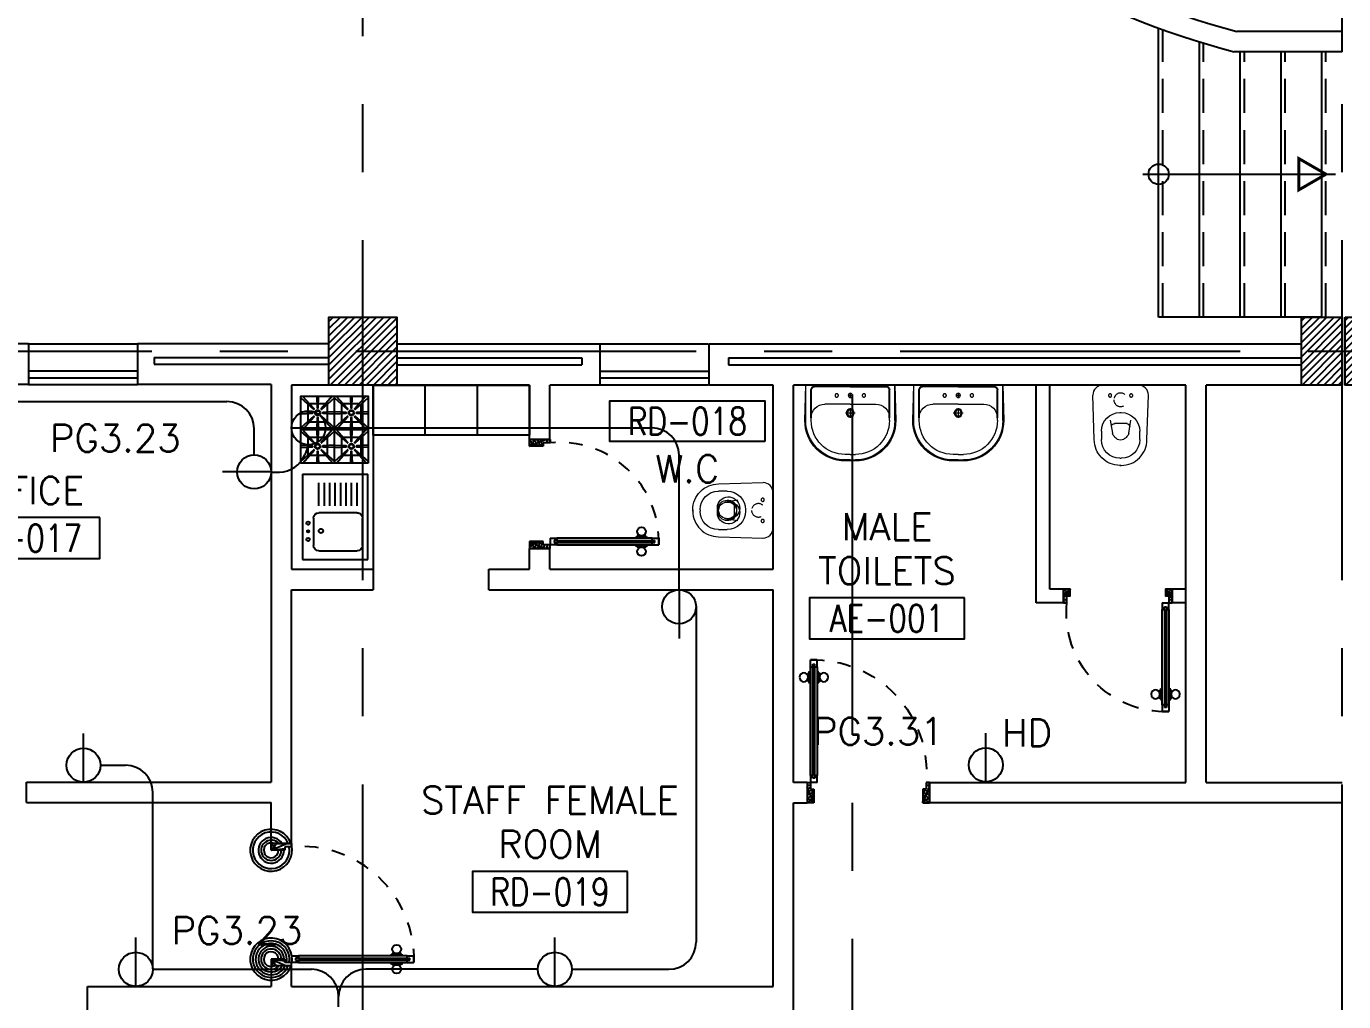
# Model space of a CAD drawing. Extents: x -0.4 to 91.7, y -13.2 to 78.1.
# Drawn here: x 33.93 to 43.61, y 59.79 to 66.96 of the extents above; entities that cross this region are included whole.
import ezdxf
from ezdxf.enums import TextEntityAlignment as Align

# ---------------------------------------------------------------- set-up
doc = ezdxf.new("R2010")
doc.units = 0
doc.header["$MEASUREMENT"] = 0
doc.header["$PDMODE"] = 3
doc.header["$PDSIZE"] = 0.1
for name, pattern in [('CENTERX2', [4, 2.5, -0.5, 0.5, -0.5]), ('DASHED', [0.75, 0.5, -0.25]), ('HIDDEN', [0.375, 0.25, -0.125]), ('HIDDEN2', [0.1875, 0.125, -0.0625])]:
    doc.linetypes.add(name, pattern=pattern)
doc.layers.get('0').update_dxf_attribs({"color": 11, "linetype": 'CONTINUOUS'})
doc.layers.get('DEFPOINTS').update_dxf_attribs({"color": 11, "linetype": 'CONTINUOUS'})
for name, color, linetype in [('A-FURN-W', 11, 'CONTINUOUS'), ('A-JEERI', 11, 'CONTINUOUS'), ('AX-DIM', 11, 'CONTINUOUS'), ('AXES', 11, 'CENTERX2'), ('COL', 11, 'CONTINUOUS'), ('CURB', 11, 'CONTINUOUS'), ('DOOR', 11, 'CONTINUOUS'), ('DOOR-DIM', 11, 'CONTINUOUS'), ('E-CLINE', 4, 'CONTINUOUS'), ('E-PANELBX', 3, 'CONTINUOUS'), ('E-SOCKETS', 4, 'CONTINUOUS'), ('FIX', 11, 'CONTINUOUS'), ('HAT', 11, 'CONTINUOUS'), ('INSUL', 11, 'CONTINUOUS'), ('K-FUR', 11, 'CONTINUOUS'), ('RM-BOX', 11, 'CONTINUOUS'), ('RM-NAME', 11, 'CONTINUOUS'), ('RM-NO', 11, 'CONTINUOUS'), ('SHAFT', 11, 'CONTINUOUS'), ('Step', 11, 'CONTINUOUS'), ('STR', 11, 'CONTINUOUS'), ('WALL', 11, 'CONTINUOUS'), ('WIN', 11, 'CONTINUOUS')]:
    doc.layers.add(name, color=color, linetype=linetype)
doc.styles.add('ROMANS', font='ROMANS.shx', dxfattribs={"width": 0.6})
doc.dimstyles.new('STANDARD in', dxfattribs={"dimtxt": 0.2, "dimasz": 0.1, "dimexe": 0.07, "dimexo": 0.05, "dimgap": 0.1, "dimtad": 1, "dimdec": 0, "dimlfac": 1000, "dimzin": 0, "dimdsep": 46, "dimtxsty": 'ROMANS', "dimblk": 'ARCHTICK', "dimcen": 0.05, "dimdle": 0.05, "dimclrd": 7, "dimclre": 7, "dimclrt": 2, "dimadec": 0, "dimazin": 0, "dimtfac": 1, "dimtdec": 0, "dimtmove": 2, "dimatfit": 3, "dimldrblk": 'ARCHTICK', "dimfxl": 0, "dimtolj": 1, "dimtzin": 0, "dimarcsym": 0})

# ---------------------------------------------------------------- blocks, each defined once
blk = doc.blocks.new('_ARCHTICK')
at = {"color": 0, "linetype": 'ByBlock', "const_width": 0.15}
blk.add_lwpolyline([(-0.5, -0.5), (0.5, 0.5)], dxfattribs=at)
blk = doc.blocks.new('*D137')
at = {"layer": 'AX-DIM', "color": 7, "lineweight": -2}
for p, q in [((10.9014, 76.813), (86.3175, 76.813)), ((10.9514, 64.6846), (10.9514, 76.883)), ((86.2675, 75.4429), (86.2675, 76.883))]:
    blk.add_line(p, q, dxfattribs=at)
at = {"layer": 'DEFPOINTS', "color": 0}
for p in [(86.2675, 76.813), (86.2675, 75.3929), (10.9514, 64.6346)]:
    blk.add_point(p, dxfattribs=at)
at = {"layer": 'AX-DIM', "color": 7, "lineweight": -2, "xscale": 0.1, "yscale": 0.1, "zscale": 0.1, "rotation": 180}
blk.add_blockref('_ARCHTICK', (10.9514, 76.813), dxfattribs=at)
at = {"layer": 'AX-DIM', "color": 7, "lineweight": -2, "xscale": 0.1, "yscale": 0.1, "zscale": 0.1}
blk.add_blockref('_ARCHTICK', (86.2675, 76.813), dxfattribs=at)
at = {"layer": 'AX-DIM', "color": 2, "insert": (48.6094, 77.013), "char_height": 0.2, "attachment_point": 5, "style": 'ROMANS'}
blk.add_mtext('\\A1;75316', dxfattribs=at)
blk = doc.blocks.new('*X112')
at = {"color": 0}
for p, q in [((49339.2, 69544.8), (49795.4, 70001)), ((49339.2, 69597.8), (49742.4, 70001)), ((49339.2, 69650.9), (49689.4, 70001)), ((49339.2, 69703.9), (49636.3, 70001)), ((49339.2, 69756.9), (49583.3, 70001)), ((49339.2, 69810), (49530.3, 70001)), ((49339.2, 69863), (49477.2, 70001)), ((49339.2, 69916), (49424.2, 70001)), ((49339.2, 69969.1), (49371.2, 70001)), ((49348.5, 69501), (49839.2, 69991.8)), ((49401.5, 69501), (49839.2, 69938.7)), ((49454.5, 69501), (49839.2, 69885.7)), ((49507.6, 69501), (49839.2, 69832.7)), ((49560.6, 69501), (49839.2, 69779.6)), ((49613.6, 69501), (49839.2, 69726.6)), ((49666.7, 69501), (49839.2, 69673.6)), ((49719.7, 69501), (49839.2, 69620.5)), ((49772.7, 69501), (49839.2, 69567.5)), ((49825.8, 69501), (49839.2, 69514.5))]:
    blk.add_line(p, q, dxfattribs=at)
blk = doc.blocks.new('RM1')
at = {"layer": 'RM-BOX'}
blk.add_lwpolyline([(569.9, -200), (-569.9, -200), (-569.9, -500), (569.9, -500)], close=True, dxfattribs=at)
at = {"layer": 'RM-NAME', "style": 'ROMANS'}
for tag, p in [('ROOMNAME1', (0, 323.8)), ('ROOMNAME2', (0, 0))]:
    blk.add_attdef(tag, text='', height=200, dxfattribs=at).set_placement(p, align=Align.MIDDLE)
at = {"layer": 'RM-NO', "style": 'ROMANS', "width": 0.8}
blk.add_attdef('ROOMNO', text='', height=200, dxfattribs=at).set_placement((0, -350), align=Align.MIDDLE)
blk = doc.blocks.new('C-300')
at = {"layer": 'HAT', "linetype": 'ByBlock', "ltscale": 0.3}
h = blk.add_hatch(dxfattribs=at)
h.set_pattern_fill('ANSI31', color=8, scale=300, style=0)
h.set_pattern_definition([(45, (-258496.182, -82361.005), (-26.5165043, 26.5165043), [])])
h.paths.add_polyline_path([(300, 500), (0, 500), (0, 250), (300, 250)])
h.paths.add_polyline_path([(300, 250), (0, 250), (0, 0), (300, 0)])
at = {"layer": 'COL'}
blk.add_lwpolyline([(0, 500), (300, 500), (300, 0), (0, 0)], close=True, dxfattribs=at)
blk = doc.blocks.new('C-300A')
at = {"layer": 'SHAFT', "color": 6, "linetype": 'ByBlock', "ltscale": 0.3}
for p in [(-300, 0), (20, 0)]:
    blk.add_blockref('C-300', p, dxfattribs=at)
blk = doc.blocks.new('DOOR90')
at = {"layer": 'DOOR', "color": 7, "linetype": 'ByBlock'}
for p, q in [((-150, 0), (0, 0)), ((-150, 0), (-150, -25)), ((0, -50), (-113.7, 0)), ((0, -50), (-40.1, 0)), ((0, -50), (0, 0)), ((-1000, -25), (-1050, -25)), ((-1050, -75), (-1050, -25)), ((-1050, -25), (-1050, -75)), ((-1000, -75), (-1050, -75)), ((-1000, -42), (-1020, -42)), ((-1020, -42), (-1020, -58)), ((-1000, -58), (-1020, -58)), ((-1000, -25), (-1000, -42)), ((-1000, -58), (-1000, -75)), ((-877.6, -17.8), (-967.6, -17.8)), ((-967.6, -25), (-967.6, -17.8)), ((-967.6, -75), (-967.6, -82.2)), ((-877.6, -82.2), (-967.6, -82.2)), ((-955, -8.8), (-890.2, -8.8)), ((-955, -17.8), (-955, -8.8)), ((-955, -17.8), (-890.2, -17.8)), ((-955, -82.2), (-890.2, -82.2)), ((-955, -82.2), (-955, -91.2)), ((-955, -91.2), (-890.2, -91.2)), ((-890.2, -17.8), (-890.2, -8.8)), ((-890.2, -82.2), (-890.2, -91.2)), ((-877.6, -25), (-877.6, -17.8)), ((-877.6, -75), (-877.6, -82.2)), ((-200, -25), (-150, -25)), ((-200, -42), (-200, -25)), ((-180, -42), (-200, -42)), ((-200, -58), (-180, -58)), ((-200, -75), (-200, -58)), ((-150, -75), (-200, -75)), ((-180, -58), (-180, -42)), ((-150, -25), (-100, -25)), ((-150, -75), (-150, -25)), ((-100, -25), (-100, -50)), ((0, -50), (-100, -36.6)), ((-100, -50), (0, -50)), ((0, -850), (-113.7, -900)), ((-100, -875), (-100, -850)), ((0, -850), (-100, -863.4)), ((-100, -850), (0, -850)), ((0, -850), (-40.1, -900)), ((0, -850), (0, -900)), ((-150, -875), (-100, -875)), ((-150, -900), (-150, -875)), ((-150, -900), (0, -900)), ((0, -900), (-150, -900))]:
    blk.add_line(p, q, dxfattribs=at)
at = {"layer": 'DOOR', "linetype": 'ByBlock'}
for p, q in [((-200, -25), (-1000, -25)), ((-200, -42), (-1000, -42)), ((-200, -58), (-1000, -58)), ((-1000, -75), (-200, -75))]:
    blk.add_line(p, q, dxfattribs=at)
at = {"layer": 'DOOR', "color": 7, "linetype": 'ByBlock'}
for centre in [(-922.6, 23.5), (-922.6, -123.5)]:
    blk.add_circle(centre, 32.4, dxfattribs=at)
for centre, radius, start, end in [((0, -50), 154.4, 161.10529, 166.28577), ((0, -50), 94.4, 148.01819, 180), ((0, -50), 134.4, 158.15985, 169.28002), ((0, -50), 114.4, 154.08384, 167.37743), ((0, -50), 74.4, 137.77643, 180), ((0, -50), 54.4, 113.20738, 180), ((0, -50), 34.4, 90, 180), ((0, -50), 14.4, 90, 180), ((0, -850), 94.4, 180, 211.98181), ((0, -850), 74.4, 180, 222.22357), ((0, -850), 54.4, 180, 246.79262), ((0, -850), 34.4, 180, 270), ((0, -850), 14.4, 180, 270), ((0, -850), 154.4, 193.71423, 198.89471), ((0, -850), 134.4, 190.71998, 201.84015)]:
    blk.add_arc(centre, radius, start, end, dxfattribs=at)
at = {"layer": 'DOOR', "linetype": 'HIDDEN', "ltscale": 0.5}
blk.add_arc((-222.2, -50), 828.2, 178.27012, 275.00304, dxfattribs=at)
blk = doc.blocks.new('LAV-003')
at = {"layer": 'FIX', "linetype": 'ByBlock'}
blk.add_line((-327.5, -25), (327.5, -25), dxfattribs=at)
at = {"layer": 'FIX', "linetype": 'Continuous', "lineweight": 20}
for p, q in [((-327.5, -285), (-327.5, -25)), ((327.5, -285), (327.5, -25)), ((0, -165), (-187.5, -165)), ((0, -165), (187.5, -165)), ((-287.5, -285), (-287.5, -265)), ((287.5, -285), (287.5, -265)), ((0, -535), (-37.5, -535)), ((0, -575), (-37.5, -575)), ((0, -535), (37.5, -535)), ((0, -575), (37.5, -575))]:
    blk.add_line(p, q, dxfattribs=at)
at = {"layer": 'FIX', "linetype": 'ByBlock', "ltscale": 0.3}
for p, q in [((-287.5, -265), (-287.5, -60)), ((0, -35), (-262.5, -35)), ((0, -35), (262.5, -35)), ((287.5, -265), (287.5, -60))]:
    blk.add_line(p, q, dxfattribs=at)
at = {"layer": 'FIX', "lineweight": 20}
for p, q in [((0, -85.4), (0, -116.5)), ((-15.6, -100.9), (15.5, -100.9))]:
    blk.add_line(p, q, dxfattribs=at)
at = {"layer": 'FIX', "linetype": 'DASHED', "lineweight": 20, "ltscale": 0.04}
for p, q in [((-35.7, -230.5), (36.6, -230.5)), ((0, -193.9), (0, -266.1))]:
    blk.add_line(p, q, dxfattribs=at)
at = {"layer": 'FIX', "linetype": 'Continuous', "lineweight": 20}
blk.add_lwpolyline([(294.8, -25), (0, -25), (-327.5, -25), (-334.5, -285, 0.414214), (-37.5, -582), (0, -582), (37.5, -582, 0.414214), (334.5, -285), (327.5, -25), (0, -25)], format="xyb", dxfattribs=at)
at = {"layer": 'FIX', "linetype": 'HIDDEN', "lineweight": 20, "ltscale": 0.05}
for centre in [(-100, -100.9), (100, -100.9)]:
    blk.add_circle(centre, 12.4, dxfattribs=at)
at = {"layer": 'FIX', "lineweight": 20}
for centre, radius in [((0, -100.9), 15.5), ((0.5, -230), 29.5), ((0.5, -230), 22.5)]:
    blk.add_circle(centre, radius, dxfattribs=at)
at = {"layer": 'FIX', "linetype": 'ByBlock', "ltscale": 0.3}
for centre, start, end in [((-262.5, -60), 90, 180), ((262.5, -60), 0, 90)]:
    blk.add_arc(centre, 25, start, end, dxfattribs=at)
at = {"layer": 'FIX', "linetype": 'Continuous', "lineweight": 20}
for centre, radius, start, end in [((-187.5, -265), 100, 90, 180), ((187.5, -265), 100, 0, 90), ((-37.5, -285), 290, 180, 270), ((-37.5, -285), 250, 180, 270), ((37.5, -285), 290, 270, 0), ((37.5, -285), 250, 270, 0)]:
    blk.add_arc(centre, radius, start, end, dxfattribs=at)
blk = doc.blocks.new('WC')
at = {"layer": 'FIX', "lineweight": 20}
for p, q in [((475, 140.8), (538, 140.8)), ((339, 4.8), (339, -4.8)), ((394.8, 75.7), (490.4, 60.1)), ((533.7, 24.2), (539.5, 0)), ((539.5, 0), (533.7, -24.2)), ((674, 4.8), (674, -4.8)), ((490.4, -60.1), (394.8, -75.7)), ((538, -140.8), (475, -140.8)), ((213.2, -203.8), (210, -203.8))]:
    blk.add_line(p, q, dxfattribs=at)
at = {"layer": 'FIX', "linetype": 'Continuous', "lineweight": 20}
blk.add_line((420.1, -47.3), (420.4, 44.6), dxfattribs=at)
at = {"layer": 'FIX', "lineweight": 20}
for points in [[(210, -203.8, -0.414214), (137, -130.8), (137, 0), (137, 130.8, -0.414214), (210, 203.8)], [(727, -4.8), (727, 4.8, 0.414214), (538, 193.8), (210, 203.8)], [(727, 4.8), (727, -4.8, -0.414214), (538, -193.8), (210, -203.8)]]:
    blk.add_lwpolyline(points, format="xyb", dxfattribs=at)
at = {"layer": 'FIX', "linetype": 'HIDDEN2', "lineweight": 20, "ltscale": 0.3}
blk.add_circle((245, 0), 49.8, dxfattribs=at)
at = {"layer": 'FIX', "linetype": 'HIDDEN', "lineweight": 20, "ltscale": 0.05}
for centre in [(213.2, 77.5), (213.2, -77.5)]:
    blk.add_circle(centre, 11.6, dxfattribs=at)
at = {"layer": 'FIX', "lineweight": 20}
for centre, radius, start, end in [((475, 4.8), 136, 90, 180), ((538, 4.8), 136, 360, 90), ((464.4, -17.6), 82, 51.07583, 71.50405), ((473, -6.9), 68.2, 27.15318, 51.07583), ((475, -4.8), 136, 180, 270), ((464.4, 17.6), 82, 288.49595, 308.92417), ((473, 6.9), 68.2, 308.92417, 332.84682), ((538, -4.8), 136, 270, 0)]:
    blk.add_arc(centre, radius, start, end, dxfattribs=at)
at = {"layer": 'FIX', "linetype": 'Continuous', "lineweight": 20}
for centre, start, end in [((442.7, 45.5), 88.38785, 182.33379), ((442.4, -45.6), 177.66621, 271.61215)]:
    blk.add_arc(centre, 22.3, start, end, dxfattribs=at)
blk = doc.blocks.new('A$C3CD36B94')
at = {"layer": 'DOOR', "color": 0, "linetype": 'ByBlock'}
for p, q in [((105.9, 950.4), (55.9, 950.4)), ((55.9, 800.4), (55.9, 950.4)), ((105.9, 850.4), (105.9, 950.4)), ((805.9, 950.4), (855.9, 950.4)), ((805.9, 850.4), (805.9, 950.4)), ((855.9, 800.4), (855.9, 950.4)), ((855.9, 950.4), (855.9, 800.4)), ((55.9, 800.4), (80.9, 800.4)), ((80.9, 850.4), (105.9, 850.4)), ((80.9, 800.4), (80.9, 850.4)), ((130.9, 800.4), (80.9, 800.4)), ((80.9, 750.4), (80.9, 800.4)), ((130.9, 800.4), (130.9, 750.4)), ((830.9, 850.4), (805.9, 850.4)), ((830.9, 800.4), (830.9, 850.4)), ((855.9, 800.4), (830.9, 800.4)), ((97.9, 750.4), (80.9, 750.4)), ((113.9, 770.4), (97.9, 770.4)), ((97.9, 770.4), (97.9, 750.4)), ((113.9, 750.4), (113.9, 770.4)), ((130.9, 750.4), (113.9, 750.4)), ((64.7, 95.4), (64.7, 160.2)), ((73.7, 160.2), (64.7, 160.2)), ((73.7, 172.8), (73.7, 82.8)), ((80.9, 172.8), (73.7, 172.8)), ((73.7, 95.4), (73.7, 160.2)), ((130.9, 172.8), (138.1, 172.8)), ((138.1, 172.8), (138.1, 82.8)), ((138.1, 95.4), (138.1, 160.2)), ((138.1, 160.2), (147.1, 160.2)), ((147.1, 95.4), (147.1, 160.2)), ((73.7, 95.4), (64.7, 95.4)), ((80.9, 82.8), (73.7, 82.8)), ((80.9, 50.4), (80.9, 0.4)), ((80.9, 50.4), (97.9, 50.4)), ((130.9, 0.4), (80.9, 0.4)), ((80.9, 0.4), (130.9, 0.4)), ((97.9, 50.4), (97.9, 30.4)), ((97.9, 30.4), (113.9, 30.4)), ((113.9, 50.4), (113.9, 30.4)), ((113.9, 50.4), (130.9, 50.4)), ((130.9, 82.8), (138.1, 82.8)), ((130.9, 50.4), (130.9, 0.4)), ((138.1, 95.4), (147.1, 95.4))]:
    blk.add_line(p, q, dxfattribs=at)
at = {"layer": 'DOOR', "color": 9, "linetype": 'ByBlock'}
for p, q in [((105.9, 950.4), (55.9, 910.3)), ((105.9, 950.4), (55.9, 836.7)), ((105.9, 950.4), (92.6, 850.4)), ((805.9, 950.4), (819.3, 850.4)), ((805.9, 950.4), (855.9, 836.7)), ((805.9, 950.4), (855.9, 910.3))]:
    blk.add_line(p, q, dxfattribs=at)
at = {"layer": 'DOOR', "linetype": 'ByBlock'}
for p, q in [((80.9, 750.4), (80.9, 50.4)), ((97.9, 750.4), (97.9, 50.4)), ((113.9, 750.4), (113.9, 50.4)), ((130.9, 50.4), (130.9, 750.4))]:
    blk.add_line(p, q, dxfattribs=at)
at = {"layer": 'DOOR', "color": 0, "linetype": 'ByBlock'}
for centre in [(32.4, 127.8), (179.5, 127.8)]:
    blk.add_circle(centre, 32.4, dxfattribs=at)
at = {"layer": 'DOOR', "color": 9, "linetype": 'ByBlock'}
for centre, radius, start, end in [((105.9, 950.4), 54.4, 203.20738, 270), ((105.9, 950.4), 74.4, 227.77643, 270), ((105.9, 950.4), 34.4, 180, 270), ((105.9, 950.4), 14.4, 180, 270), ((805.9, 950.4), 34.4, 270, 0), ((805.9, 950.4), 14.4, 270, 0), ((805.9, 950.4), 54.4, 270, 336.79262), ((805.9, 950.4), 74.4, 270, 312.22357), ((105.9, 950.4), 94.4, 238.01819, 270), ((105.9, 950.4), 114.4, 244.08384, 257.37743), ((105.9, 950.4), 134.4, 248.15985, 259.28002), ((105.9, 950.4), 154.4, 251.10529, 256.28577), ((805.9, 950.4), 94.4, 270, 301.98181), ((805.9, 950.4), 134.4, 280.71998, 291.84015), ((805.9, 950.4), 154.4, 283.71423, 288.89471)]:
    blk.add_arc(centre, radius, start, end, dxfattribs=at)
at = {"layer": 'DOOR', "linetype": 'HIDDEN', "ltscale": 0.5}
blk.add_arc((105.9, 728.6), 728.6, 268.03354, 5.66169, dxfattribs=at)
blk = doc.blocks.new('A$C68711307')
at = {"layer": 'A-FURN-W'}
for p, q in [((0, 0), (0, 0.6266)), ((0, 0.6266), (0.48, 0.6266)), ((0.48, 0.6266), (0.48, 0)), ((0.08, 0.3234), (0.08, 0.5234)), ((0.12, 0.5634), (0.4, 0.5634)), ((0.44, 0.5234), (0.44, 0.3234)), ((0.4, 0.2834), (0.12, 0.2834)), ((0.12, 0.232), (0.12, 0.0643)), ((0.16, 0.232), (0.16, 0.0643)), ((0.2, 0.232), (0.2, 0.0643)), ((0.24, 0.232), (0.24, 0.0643)), ((0.28, 0.232), (0.28, 0.0643)), ((0.32, 0.232), (0.32, 0.0643)), ((0.36, 0.232), (0.36, 0.0643)), ((0.4, 0.232), (0.4, 0.0643)), ((0, 0), (0.48, 0))]:
    blk.add_line(p, q, dxfattribs=at)
at = {"layer": 'A-FURN-W', "extrusion": (0, 0, -1)}
for centre, major_axis in [((0.04, 0.4799), (-0.00849, 0.00849)), ((0.04, 0.4199), (-0.00566, 0.00566)), ((0.1344, 0.4174), (-0.0113, 0.0113))]:
    blk.add_ellipse(centre, major_axis=major_axis, ratio=1, dxfattribs=at)
at = {"layer": 'A-FURN-W'}
for centre, start_param, end_param in [((0.12, 0.5234), 5.497787, 7.068583), ((0.4, 0.5234), 3.926991, 5.497787), ((0.12, 0.3234), 0.785398, 2.356194), ((0.4, 0.3234), 2.356194, 3.926991)]:
    blk.add_ellipse(centre, major_axis=(-0.0283, 0.0283), ratio=1, start_param=start_param, end_param=end_param, dxfattribs=at)
at = {"layer": 'A-FURN-W', "extrusion": (0, 0, -1)}
blk.add_ellipse((0.04, 0.3599), major_axis=(-0.00849, 0.00849), ratio=1, start_param=6.283185307178246, end_param=12.56637061435783, dxfattribs=at)
blk = doc.blocks.new('RANGE')
at = {"layer": 'K-FUR'}
for p, q in [((0.45, 0.904), (0.45, 0)), ((0, 0.452), (0.9, 0.452))]:
    blk.add_line(p, q, dxfattribs=at)
for points in [[(-0.001, 0.879), (0.172, 0.723, 0.025175), (0.18, 0.73), (0.023, 0.903)], [(0.211, 0.904), (0.22, 0.747, 0.025175), (0.23, 0.747), (0.238, 0.904)], [(0.426, 0.904), (0.27, 0.73, 0.025175), (0.278, 0.723), (0.45, 0.88)], [(0.449, 0.879), (0.622, 0.723, 0.025175), (0.63, 0.73), (0.473, 0.903)], [(0.661, 0.904), (0.67, 0.747, 0.025175), (0.68, 0.747), (0.688, 0.904)], [(0.876, 0.904), (0.72, 0.73, 0.025175), (0.728, 0.723), (0.9, 0.88)], [(0, 0.664), (0.156, 0.672, 0.025175), (0.156, 0.683), (0, 0.691)], [(0.024, 0.452), (0.18, 0.625, 0.025175), (0.172, 0.633), (0, 0.476)], [(0.239, 0.452), (0.23, 0.609, 0.025175), (0.22, 0.609), (0.212, 0.452)], [(0.451, 0.477), (0.278, 0.633, 0.025175), (0.27, 0.625), (0.427, 0.453)], [(0.45, 0.691), (0.294, 0.683, 0.025175), (0.294, 0.673), (0.45, 0.665)], [(0.45, 0.664), (0.606, 0.672, 0.025175), (0.606, 0.683), (0.45, 0.691)], [(0.474, 0.452), (0.63, 0.625, 0.025175), (0.622, 0.633), (0.45, 0.476)], [(0.689, 0.452), (0.68, 0.609, 0.025175), (0.67, 0.609), (0.662, 0.452)], [(0.901, 0.477), (0.728, 0.633, 0.025175), (0.72, 0.625), (0.877, 0.453)], [(0.9, 0.691), (0.744, 0.683, 0.025175), (0.744, 0.673), (0.9, 0.665)], [(-0.001, 0.427), (0.172, 0.271, 0.025175), (0.18, 0.278), (0.023, 0.451)], [(0.211, 0.452), (0.22, 0.295, 0.025175), (0.23, 0.295), (0.238, 0.452)], [(0.426, 0.452), (0.27, 0.279, 0.025175), (0.278, 0.271), (0.45, 0.428)], [(0.449, 0.427), (0.622, 0.271, 0.025175), (0.63, 0.278), (0.473, 0.451)], [(0.661, 0.452), (0.67, 0.295, 0.025175), (0.68, 0.295), (0.688, 0.452)], [(0.876, 0.452), (0.72, 0.279, 0.025175), (0.728, 0.271), (0.9, 0.428)], [(0, 0.212), (0.156, 0.221, 0.025175), (0.156, 0.231), (0, 0.239)], [(0.024, 0), (0.18, 0.173, 0.025175), (0.172, 0.181), (0, 0.024)], [(0.451, 0.025), (0.278, 0.181, 0.025175), (0.27, 0.173), (0.427, 0.001)], [(0.45, 0.239), (0.294, 0.231, 0.025175), (0.294, 0.221), (0.45, 0.213)], [(0.45, 0.212), (0.606, 0.221, 0.025175), (0.606, 0.231), (0.45, 0.239)], [(0.474, 0), (0.63, 0.173, 0.025175), (0.622, 0.181), (0.45, 0.024)], [(0.901, 0.025), (0.728, 0.181, 0.025175), (0.72, 0.173), (0.877, 0.001)], [(0.9, 0.239), (0.744, 0.231, 0.025175), (0.744, 0.221), (0.9, 0.213)], [(0.239, 0), (0.23, 0.157, 0.025175), (0.22, 0.157), (0.212, 0)], [(0.689, 0), (0.68, 0.157, 0.025175), (0.67, 0.157), (0.662, 0)]]:
    blk.add_lwpolyline(points, format="xyb", dxfattribs=at)
blk.add_lwpolyline([(0, 0), (0, 0.904), (0.9, 0.904), (0.9, 0)], close=True, dxfattribs=at)
for points in [[(0.1, 0.686), (0.1, 0.788)], [(0.113, 0.804), (0.217, 0.804)], [(0.233, 0.804), (0.336, 0.804)], [(0.35, 0.789), (0.35, 0.686)], [(0.55, 0.686), (0.55, 0.788)], [(0.563, 0.804), (0.667, 0.804)], [(0.683, 0.804), (0.786, 0.804)], [(0.8, 0.789), (0.8, 0.686)], [(0.1, 0.567), (0.1, 0.67)], [(0.217, 0.552), (0.114, 0.552)], [(0.337, 0.552), (0.233, 0.552)], [(0.35, 0.67), (0.35, 0.568)], [(0.55, 0.567), (0.55, 0.67)], [(0.667, 0.552), (0.564, 0.552)], [(0.787, 0.552), (0.683, 0.552)], [(0.8, 0.67), (0.8, 0.568)], [(0.1, 0.234), (0.1, 0.336)], [(0.1, 0.115), (0.1, 0.218)], [(0.113, 0.352), (0.217, 0.352)], [(0.233, 0.352), (0.336, 0.352)], [(0.35, 0.337), (0.35, 0.234)], [(0.35, 0.218), (0.35, 0.116)], [(0.55, 0.234), (0.55, 0.336)], [(0.55, 0.115), (0.55, 0.218)], [(0.563, 0.352), (0.667, 0.352)], [(0.683, 0.352), (0.786, 0.352)], [(0.8, 0.337), (0.8, 0.234)], [(0.8, 0.218), (0.8, 0.116)], [(0.217, 0.1), (0.114, 0.1)], [(0.337, 0.1), (0.233, 0.1)], [(0.667, 0.1), (0.564, 0.1)], [(0.787, 0.1), (0.683, 0.1)]]:
    blk.add_lwpolyline(points, dxfattribs=at)
for centre, radius in [((0.225, 0.678), 0.0373), ((0.675, 0.678), 0.0373), ((0.225, 0.678), 0.0273), ((0.675, 0.678), 0.0273), ((0.225, 0.226), 0.0373), ((0.225, 0.226), 0.0273), ((0.675, 0.226), 0.0373), ((0.675, 0.226), 0.0273)]:
    blk.add_circle(centre, radius, dxfattribs=at)
blk = doc.blocks.new('Rang')
at = {"layer": 'FIX', "xscale": -0.6637168141592866, "yscale": 0.6637168141592866, "zscale": 0.6637168141592921, "rotation": 90}
blk.add_blockref('RANGE', (0.6, 0.597), dxfattribs=at)

msp = doc.modelspace()

# ---------------------------------------------------------------- linework, layer by layer
at = {"layer": 'AXES'}
for p, q in [((36.4014, -1.1143), (36.4014, 77.3632)), ((43.6014, -1.1143), (43.6014, 77.0224)), ((0.35, 64.57), (69.4414, 64.57)), ((40.0014, 5.75), (40.0014, 64.57))]:
    msp.add_line(p, q, dxfattribs=at)
at = {"layer": 'COL'}
msp.add_lwpolyline([(36.1514, 64.32), (36.1514, 64.82), (36.6514, 64.82), (36.6514, 64.32)], close=True, dxfattribs=at)
at = {"layer": 'CURB'}
for radius, end in [(6, 255.16489), (6.15, 255.3479)]:
    msp.add_arc((44.3623, 72.72), radius, 225, end, dxfattribs=at)
at = {"layer": 'DOOR', "color": 9, "linetype": 'ByBlock'}
for p, q in [((41.6014, 62.82), (41.5514, 62.7563)), ((41.6014, 62.82), (41.5514, 62.7799)), ((42.3014, 62.82), (42.3514, 62.7799)), ((42.3014, 62.82), (42.3514, 62.7563)), ((42.3014, 62.82), (42.3148, 62.77))]:
    msp.add_line(p, q, dxfattribs=at)
at = {"layer": 'DOOR', "color": 0, "linetype": 'ByBlock'}
for p, q in [((41.6014, 62.82), (41.5514, 62.82)), ((42.2764, 62.72), (42.3264, 62.72)), ((42.2764, 62.72), (42.2764, 62.67)), ((42.2764, 62.67), (42.2934, 62.67)), ((42.2934, 62.69), (42.3094, 62.69)), ((42.2934, 62.67), (42.2934, 62.69)), ((42.3094, 62.69), (42.3094, 62.67)), ((42.3094, 62.67), (42.3264, 62.67)), ((42.3264, 62.67), (42.3264, 62.72)), ((42.2692, 62.0924), (42.2692, 62.0024)), ((42.2764, 62.0924), (42.2692, 62.0924)), ((42.3264, 62.0924), (42.3336, 62.0924)), ((42.3336, 62.0924), (42.3336, 62.0024)), ((42.2602, 62.015), (42.2602, 62.0798)), ((42.2692, 62.0798), (42.2602, 62.0798)), ((42.2692, 62.015), (42.2602, 62.015)), ((42.2692, 62.015), (42.2692, 62.0798)), ((42.2764, 62.0024), (42.2692, 62.0024)), ((42.3264, 62.0024), (42.3336, 62.0024)), ((42.3336, 62.015), (42.3336, 62.0798)), ((42.3336, 62.0798), (42.3426, 62.0798)), ((42.3336, 62.015), (42.3426, 62.015)), ((42.3426, 62.015), (42.3426, 62.0798)), ((42.2764, 61.97), (42.2764, 61.92)), ((42.2934, 61.97), (42.2764, 61.97)), ((42.2764, 61.92), (42.3264, 61.92)), ((42.3264, 61.92), (42.2764, 61.92)), ((42.2934, 61.97), (42.2934, 61.95)), ((42.3094, 61.95), (42.2934, 61.95)), ((42.3094, 61.97), (42.3094, 61.95)), ((42.3264, 61.97), (42.3094, 61.97)), ((42.3264, 61.97), (42.3264, 61.92))]:
    msp.add_line(p, q, dxfattribs=at)
at = {"layer": 'DOOR', "linetype": 'ByBlock'}
for p, q in [((42.2764, 61.97), (42.2764, 62.67)), ((42.2934, 62.67), (42.2934, 61.97)), ((42.3094, 62.67), (42.3094, 61.97)), ((42.3264, 62.67), (42.3264, 61.97))]:
    msp.add_line(p, q, dxfattribs=at)
at = {"layer": 'DOOR', "color": 0, "linetype": 'ByBlock'}
msp.add_lwpolyline([(41.5514, 62.72), (41.5514, 62.82), (41.5514, 62.72), (41.5764, 62.72), (41.5764, 62.77), (41.6014, 62.77), (41.6014, 62.82), (41.5881, 62.77)], dxfattribs=at)
msp.add_lwpolyline([(42.3514, 62.72), (42.3514, 62.82), (42.3014, 62.82), (42.3014, 62.77), (42.3264, 62.77), (42.3264, 62.72)], close=True, dxfattribs=at)
at = {"layer": 'DOOR', "color": 9, "linetype": 'ByBlock', "extrusion": (0, 0, -1)}
for centre, major_axis, ratio, start_param, end_param in [((41.6014, 62.82), (0.0385, -0.0385), 1, 1.190443, 1.951149), ((41.5401, 62.8394), (-0.0694, -0.0426), 0.913542, 4.343919, 5.080859), ((41.6014, 62.87), (0.0668, -0.0668), 1, 0.785398, 1.343586), ((41.6014, 62.82), (-0.0243, -0.0243), 1, -0.785398, 0.785398), ((41.6014, 62.82), (0.0102, -0.0102), 1, 0.785398, 2.356194), ((42.3014, 62.82), (0.0102, -0.0102), 1, 5.497787, 7.068583), ((42.3014, 62.82), (0.0243, -0.0243), 1, 5.497787, 7.068583), ((42.3628, 62.8394), (0.0694, -0.0426), 0.913542, 1.202326, 1.939267), ((42.3014, 62.87), (-0.0668, -0.0668), 1, -1.343586, -0.785398), ((42.3014, 62.82), (0.0385, -0.0385), 1, 5.902832, 6.663538), ((42.3014, 62.87), (0.0809, -0.0809), 1, 0.333076, 0.565093), ((41.6014, 62.87), (0.095, -0.095), 1, 0.972497, 1.166581), ((41.6014, 62.87), (-0.1092, -0.1092), 1, -0.54604, -0.455623), ((42.3014, 62.87), (0.095, -0.095), 1, 0.404216, 0.598299), ((42.3014, 62.87), (-0.1092, -0.1092), 1, -1.115173, -1.024757)]:
    msp.add_ellipse(centre, major_axis=major_axis, ratio=ratio, start_param=start_param, end_param=end_param, dxfattribs=at)
at = {"layer": 'DOOR', "linetype": 'HIDDEN', "ltscale": 0.5, "extrusion": (0, 0, -1)}
msp.add_ellipse((42.3014, 62.6481), major_axis=(0.5152, -0.5152), ratio=1, start_param=0.751077, end_param=2.45501, dxfattribs=at)
at = {"layer": 'DOOR', "color": 0, "linetype": 'ByBlock', "extrusion": (0, 0, -1)}
for centre in [(42.2279, 62.0474), (42.375, 62.0474)]:
    msp.add_ellipse(centre, major_axis=(0.0229, -0.0229), ratio=1, start_param=2.356194489729168, end_param=8.639379796908754, dxfattribs=at)
at = {"layer": 'E-CLINE'}
for p, q in [((33.6201, 64.199), (35.4014, 64.199)), ((35.6014, 63.8066), (35.6014, 63.999)), ((36.2348, 64.0057), (38.5249, 64.0057)), ((36.0014, 63.8807), (35.9731, 63.8081)), ((38.7249, 62.816), (38.7249, 63.8057)), ((35.7264, 63.681), (35.7868, 63.681)), ((38.8499, 62.691), (38.8499, 60.226)), ((34.4715, 61.526), (34.6566, 61.526)), ((34.8566, 60.026), (34.8566, 61.326)), ((34.8566, 60.026), (36.022, 60.026)), ((37.6877, 60.026), (36.422, 60.026)), ((37.9377, 60.026), (38.6499, 60.026)), ((36.222, 59.751), (36.222, 59.826))]:
    msp.add_line(p, q, dxfattribs=at)
for centre, start, end in [((35.4014, 63.999), 0, 90), ((38.5249, 63.8057), 0, 90), ((35.7868, 63.881), 270, 338.64228), ((34.6566, 61.326), 0, 90), ((38.6499, 60.226), 270, 0), ((36.022, 59.826), 0, 90), ((36.422, 59.826), 90, 180)]:
    msp.add_arc(centre, 0.2, start, end, dxfattribs=at)
at = {"layer": 'E-PANELBX'}
for p, q in [((36.4764, 64.32), (36.4764, 62.966)), ((36.4764, 64.32), (37.6264, 64.32)), ((36.4764, 63.9521), (36.4764, 64.32)), ((36.8598, 63.9521), (36.8598, 64.32)), ((37.2431, 63.9521), (37.2431, 64.32)), ((37.6264, 64.32), (37.6264, 63.9521)), ((37.6264, 63.9521), (36.4764, 63.9521))]:
    msp.add_line(p, q, dxfattribs=at)
at = {"layer": 'E-SOCKETS'}
for p, q in [((35.8764, 64.0057), (36.2348, 64.0057)), ((35.7264, 63.6816), (35.3681, 63.6816)), ((38.7249, 62.816), (38.7249, 62.4577)), ((34.3465, 61.401), (34.3465, 61.7593)), ((40.9805, 61.4033), (40.9805, 61.7616)), ((34.7316, 59.901), (34.7316, 60.2593)), ((37.8127, 59.901), (37.8127, 60.2593))]:
    msp.add_line(p, q, dxfattribs=at)
for centre in [(36.0014, 64.0057), (35.6014, 63.6816), (38.7249, 62.691), (34.3465, 61.526), (40.9805, 61.5283), (34.7316, 60.026), (37.8127, 60.026)]:
    msp.add_circle(centre, 0.125, dxfattribs=at)
at = {"layer": 'INSUL'}
for p, q in [((34.8653, 64.524), (34.8653, 64.474)), ((34.8653, 64.524), (36.1514, 64.524)), ((36.6514, 64.52), (38.011, 64.52)), ((38.011, 64.52), (38.011, 64.47)), ((39.0877, 64.52), (43.3014, 64.52)), ((39.0877, 64.52), (39.0877, 64.47)), ((34.8653, 64.474), (36.1514, 64.474)), ((36.6514, 64.47), (38.011, 64.47)), ((39.0877, 64.47), (43.3014, 64.47))]:
    msp.add_line(p, q, dxfattribs=at)
at = {"layer": 'Step'}
for p, q in [((42.2514, 64.82), (42.2514, 66.9436)), ((42.5514, 64.82), (42.5514, 66.8426)), ((43.6014, 66.92), (42.826, 66.92)), ((43.6014, 66.77), (43.6014, 66.92)), ((43.6014, 66.77), (42.8066, 66.77)), ((42.8514, 64.82), (42.8514, 66.77)), ((43.1514, 64.82), (43.1514, 66.77)), ((43.4514, 64.82), (43.4514, 66.77)), ((43.4514, 64.82), (42.2514, 64.82))]:
    msp.add_line(p, q, dxfattribs=at)
at = {"layer": 'Step', "linetype": 'HIDDEN'}
for p, q in [((42.2814, 64.82), (42.2814, 66.9327)), ((42.5814, 64.82), (42.5814, 66.8335)), ((42.8814, 64.82), (42.8814, 66.77)), ((43.1814, 64.82), (43.1814, 66.77)), ((43.4814, 64.82), (43.4814, 66.77))]:
    msp.add_line(p, q, dxfattribs=at)
at = {"layer": 'STR'}
msp.add_line((42.1351, 65.87), (43.5514, 65.87), dxfattribs=at)
at = {"layer": 'STR', "const_width": 0.0215}
msp.add_lwpolyline([(43.2816, 65.9855), (43.2816, 65.7545), (43.4816, 65.87)], close=True, dxfattribs=at)
msp.add_lwpolyline([(43.2816, 65.9855), (43.2816, 65.7545), (43.4816, 65.87)], close=True, dxfattribs=at)
msp.add_lwpolyline([(43.2816, 65.9855), (43.2816, 65.7545), (43.4816, 65.87)], close=True, dxfattribs=at)
msp.add_lwpolyline([(43.2816, 65.9855), (43.2816, 65.7545), (43.4816, 65.87)], close=True, dxfattribs=at)
at = {"layer": 'STR'}
msp.add_circle((42.2514, 65.87), 0.075, dxfattribs=at)
msp.add_circle((42.2514, 65.87), 0.075, dxfattribs=at)
at = {"layer": 'WALL'}
for p, q in [((33.9433, 64.624), (29.4514, 64.624)), ((33.9433, 64.624), (33.9433, 64.324)), ((36.1514, 64.624), (34.7433, 64.624)), ((34.7433, 64.624), (34.7433, 64.324)), ((38.1431, 64.62), (36.6514, 64.62)), ((38.1431, 64.62), (38.1431, 64.32)), ((43.3014, 64.62), (38.9431, 64.62)), ((38.9431, 64.62), (38.9431, 64.32)), ((33.9433, 64.324), (32.8764, 64.324)), ((35.7264, 64.324), (34.7433, 64.324)), ((35.7264, 64.324), (35.7264, 61.401)), ((35.8764, 64.32), (35.8764, 62.966)), ((37.6264, 64.32), (35.8764, 64.32)), ((37.6264, 63.92), (37.6264, 64.32)), ((38.1431, 64.32), (37.7764, 64.32)), ((37.7764, 63.92), (37.7764, 64.32)), ((39.4164, 64.32), (38.9431, 64.32)), ((39.4164, 62.966), (39.4164, 64.32)), ((39.5664, 61.4), (39.5664, 64.32)), ((42.4514, 64.32), (39.5664, 64.32)), ((41.3514, 62.72), (41.3514, 64.32)), ((41.4514, 62.82), (41.4514, 64.32)), ((42.4514, 61.4), (42.4514, 64.32)), ((43.3014, 64.32), (42.6014, 64.32)), ((42.6014, 61.4), (42.6014, 64.32)), ((37.6264, 63.92), (37.7764, 63.92)), ((37.6264, 62.966), (37.6264, 63.12)), ((37.6264, 63.12), (37.7764, 63.12)), ((37.7764, 62.966), (37.7764, 63.12)), ((35.8764, 62.966), (36.4764, 62.966)), ((36.4764, 62.966), (36.4764, 62.816)), ((37.3264, 62.816), (37.3264, 62.966)), ((37.3264, 62.966), (37.6264, 62.966)), ((37.7764, 62.966), (39.4164, 62.966)), ((35.8764, 62.816), (36.4764, 62.816)), ((35.8764, 60.951), (35.8764, 62.816)), ((37.3264, 62.816), (39.4164, 62.816)), ((39.4164, 59.901), (39.4164, 62.816)), ((41.5514, 62.82), (41.4514, 62.82)), ((41.5514, 62.82), (41.5514, 62.72)), ((42.4514, 62.82), (42.3514, 62.82)), ((42.3514, 62.82), (42.3514, 62.72)), ((41.5514, 62.72), (41.3514, 62.72)), ((42.4514, 62.72), (42.3514, 62.72)), ((33.9264, 61.251), (33.9264, 61.401)), ((33.9264, 61.401), (35.7264, 61.401)), ((39.6664, 61.4), (39.5664, 61.4)), ((39.6664, 61.4), (39.6664, 61.25)), ((40.5639, 61.4), (42.4514, 61.4)), ((40.5639, 61.4), (40.5639, 61.25)), ((42.6014, 61.4), (43.6014, 61.4)), ((33.9264, 61.251), (35.7264, 61.251)), ((35.7264, 60.951), (35.7264, 61.251)), ((39.5664, 61.25), (39.6664, 61.25)), ((39.5664, 59.395), (39.5664, 61.25)), ((43.6014, 61.25), (40.5639, 61.25)), ((35.8764, 60.951), (35.7264, 60.951)), ((35.8764, 60.051), (35.7264, 60.051)), ((35.7264, 60.051), (35.7264, 59.901)), ((35.8764, 59.901), (35.8764, 60.051)), ((34.3764, 59.901), (35.7264, 59.901)), ((34.3764, 59.601), (34.3764, 59.901)), ((35.8764, 59.901), (39.4164, 59.901))]:
    msp.add_line(p, q, dxfattribs=at)
at = {"layer": 'WIN'}
for p, q in [((33.9433, 64.624), (34.7433, 64.624)), ((38.9404, 64.62), (38.1404, 64.62)), ((33.9433, 64.424), (34.7433, 64.424)), ((38.9404, 64.42), (38.1404, 64.42)), ((33.9433, 64.374), (34.7433, 64.374)), ((33.9433, 64.324), (34.7433, 64.324)), ((38.9404, 64.37), (38.1404, 64.37)), ((38.9404, 64.32), (38.1404, 64.32))]:
    msp.add_line(p, q, dxfattribs=at)

# ---------------------------------------------------------------- block references
at = {"layer": 'A-JEERI', "linetype": 'ByBlock', "xscale": -0.001000000047497451, "yscale": 0.0009999999892897904, "zscale": 0.001}
for p in [(39.9844, 64.345), (40.7781, 64.345)]:
    msp.add_blockref('LAV-003', p, dxfattribs=at)
at = {"layer": 'COL', "linetype": 'ByBlock', "xscale": 0.001000000047497451, "yscale": 0.0009999999892897904, "zscale": 0.001}
msp.add_blockref('C-300A', (43.6014, 64.32), dxfattribs=at)
at = {"layer": 'DOOR', "color": 0, "xscale": 0.0009999999892897904, "yscale": 0.0009999999892897904, "zscale": 0.001, "rotation": 90}
msp.add_blockref('A$C3CD36B94', (38.5769, 63.0641), dxfattribs=at)
at = {"layer": 'DOOR', "xscale": -0.0009999999892897904, "yscale": 0.0009999999892897904, "zscale": 0.001, "rotation": 90}
msp.add_blockref('DOOR90', (39.6664, 61.25), dxfattribs=at)
at = {"layer": 'DOOR-DIM', "xscale": 0.001000000047497451, "yscale": 0.0009999999892897904, "zscale": 0.001, "rotation": 180}
msp.add_blockref('DOOR90', (35.7264, 60.051), dxfattribs=at)
at = {"layer": 'FIX', "xscale": -0.8250000000116415, "yscale": 0.8249999999970896, "zscale": 0.8250000000000001, "rotation": 180}
msp.add_blockref('Rang', (35.9444, 64.2392), dxfattribs=at)
at = {"layer": 'FIX', "xscale": -1, "rotation": 180}
msp.add_blockref('A$C68711307', (35.9579, 63.6655), dxfattribs=at)
at = {"layer": 'HAT', "xscale": 0.001000000047497451, "yscale": 0.0009999999892897904, "zscale": 0.001}
msp.add_blockref('*X112', (-13.1878, -5.181), dxfattribs=at)
at = {"layer": 'HAT'}
ref = msp.add_blockref('RM1', (38.7862, 63.7047), dxfattribs=dict(at, xscale=-0.001000000047497451, yscale=0.0009999999892897904, zscale=0.001, rotation=180))
ref.add_attrib('ROOMNO', 'RD-018', dxfattribs={"layer": 'RM-NO', "height": 0.2, "style": 'ROMANS', "width": 0.8}).set_placement((38.7862, 64.0547), align=Align.MIDDLE)
ref.add_attrib('ROOMNAME2', 'W.C', dxfattribs={"layer": 'RM-NAME', "height": 0.2, "style": 'ROMANS'}).set_placement((38.7862, 63.7047), align=Align.MIDDLE)
at = {"layer": 'HAT', "xscale": 0.001000000047497451, "yscale": 0.0009999999892897904, "zscale": 0.001}
for p, values in [((33.8976, 63.5458), {'ROOMNO': 'RD-017', 'ROOMNAME2': 'OFFICE'}), ((40.2535, 62.9558), {'ROOMNO': 'AE-001', 'ROOMNAME2': 'TOILETS', 'ROOMNAME1': 'MALE'}), ((37.7758, 60.9462), {'ROOMNO': 'RD-019', 'ROOMNAME2': 'ROOM', 'ROOMNAME1': 'STAFF FEMALE'})]:
    msp.add_blockref('RM1', p, dxfattribs=at).add_auto_attribs(values)
at = {"layer": 'WALL', "xscale": -0.0009999999892897904, "yscale": 0.0009999999892897904, "zscale": 0.001, "rotation": 90}
msp.add_blockref('WC', (41.9717, 64.457), dxfattribs=at)
at = {"layer": 'WALL', "xscale": -0.001000000047497451, "yscale": 0.0009999999892897904, "zscale": 0.001}
msp.add_blockref('WC', (39.5534, 63.3994), dxfattribs=at)

# ---------------------------------------------------------------- texts
at = {"layer": 'E-SOCKETS', "style": 'ROMANS'}
for s, p in [('PG3.23', (34.1003, 63.8297)), ('PG3.31', (39.71, 61.6751)), ('HD', (41.0974, 61.6643)), ('PG3.23', (34.9946, 60.2116))]:
    msp.add_text(s, height=0.2, dxfattribs=at).set_placement(p)

# ---------------------------------------------------------------- dimensions: what is measured, and where the dimension line sits
at = {"layer": 'AX-DIM'}
dim = msp.add_linear_dim(base=(86.2675, 76.813), p1=(10.9514, 64.6346), p2=(86.2675, 75.3929), dimstyle='STANDARD in', dxfattribs=at)
dim.commit()
dim.dimension.update_dxf_attribs({"geometry": '*D137', "text_midpoint": (48.6094, 77.013)})

doc.saveas('drawing.dxf')
